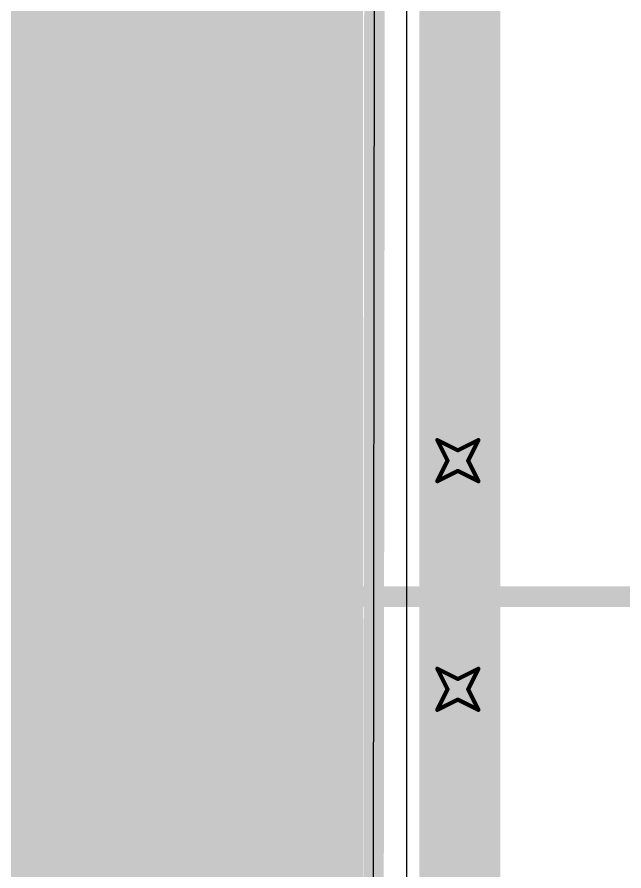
# Model space of a CAD drawing. Header units: inches. Extents: x -0.9 to 13.3, y -2.2 to 2.7.
# Drawn here: x 0.0162 to 0.3109, y -0.8982 to -0.4837 of the extents above; entities that cross this region are included whole.
import ezdxf

# ---------------------------------------------------------------- set-up
doc = ezdxf.new("R2010")
doc.units = ezdxf.units.IN
doc.header["$MEASUREMENT"] = 0
for name, color, linetype in [('Board Outline', 216, 'Continuous'), ('Bottom Layer', 5, 'Continuous'), ('Dimension', 6, 'Continuous'), ('Drill Drawing', 1, 'Continuous'), ('Keep-Out Layer', 6, 'Continuous'), ('Top Layer', 1, 'Continuous'), ('Top Overlay', 2, 'Continuous'), ('Via Holes', 16, 'Continuous')]:
    doc.layers.add(name, color=color, linetype=linetype)

# ---------------------------------------------------------------- blocks, each defined once
blk = doc.blocks.new('38_SMD_M______16')
at = {"layer": 'Keep-Out Layer'}
blk.add_hatch(color=6, dxfattribs=at).paths.add_polyline_path([(-0.35589, 0.40502), (0.35611, 0.40502), (0.35611, 0.64502), (-0.35589, 0.64502)])
at = {"layer": 'Top Overlay'}
for points in [[(-0.11689, 0.52002), (-0.11689, 0.62002), (-0.13789, 0.62002), (-0.13789, 0.52002)], [(-0.03789, 0.52001), (-0.03789, 0.62001), (-0.05889, 0.62001), (-0.05889, 0.52001)], [(0.02, 0.61991), (0.02, 0.51991), (0.041, 0.51991), (0.041, 0.61991)], [(0.12011, 0.52002), (0.12011, 0.62002), (0.09911, 0.62002), (0.09911, 0.52002)], [(0.199, 0.51991), (0.199, 0.61991), (0.178, 0.61991), (0.178, 0.51991)], [(0.278, 0.51991), (0.278, 0.61991), (0.257, 0.61991), (0.257, 0.51991)], [(-0.13811, 0.52002), (-0.03811, 0.52002), (-0.03811, 0.54102), (-0.13811, 0.54102)], [(0.02, 0.51991), (0.12, 0.51991), (0.12, 0.54091), (0.02, 0.54091)], [(0.17789, 0.52002), (0.27789, 0.52002), (0.27789, 0.54102), (0.17789, 0.54102)]]:
    blk.add_hatch(color=2, dxfattribs=at).paths.add_polyline_path(points)
at = {"layer": 'Top Overlay', "const_width": 0.005}
blk.add_lwpolyline([(0.35771, 0.40331), (-0.35809, 0.40331)], dxfattribs=at)

msp = doc.modelspace()

# ---------------------------------------------------------------- hatches: boundary and pattern name
at = {"layer": 'Bottom Layer'}
h = msp.add_hatch(color=5, dxfattribs=at)
edge = h.paths.add_edge_path()
edge.add_arc((0.23028, -0.69905), 0.01181, 0, 360)
h = msp.add_hatch(color=5, dxfattribs=at)
edge = h.paths.add_edge_path()
edge.add_arc((0.23028, -0.81005), 0.01181, 0, 360)
at = {"layer": 'Top Layer'}
h = msp.add_hatch(color=1, dxfattribs=at)
edge = h.paths.add_edge_path()
edge.add_arc((0.23028, -0.69905), 0.01181, 0, 360)
h = msp.add_hatch(color=1, dxfattribs=at)
edge = h.paths.add_edge_path()
edge.add_arc((0.23028, -0.81005), 0.01181, 0, 360)
at = {"layer": 'Via Holes'}
h = msp.add_hatch(color=7, dxfattribs=at)
edge = h.paths.add_edge_path()
edge.add_arc((0.23028, -0.69905), 0.00591, 0, 360)
h = msp.add_hatch(color=7, dxfattribs=at)
edge = h.paths.add_edge_path()
edge.add_arc((0.23028, -0.81005), 0.00591, 0, 360)

# ---------------------------------------------------------------- linework, layer by layer
at = {"layer": 'Board Outline', "const_width": 0.01}
msp.add_lwpolyline([(1.99867, 0.21567, -1.122171), (-0.01159, -1.51329)], format="xyb", dxfattribs=at)
msp.add_lwpolyline([(0.17917, 0.00065), (0.17933, -1.51239)], dxfattribs=at)
at = {"layer": 'Bottom Layer'}
msp.add_line((0.18863, -1.53012), (0.19034, 0.0156), dxfattribs=at)
at = {"layer": 'Dimension', "const_width": 0.01}
msp.add_lwpolyline([(0.04081, 0.0156, -3.064051), (0.02964, -1.5299)], format="xyb", dxfattribs=at)
for points in [[(0.18863, -1.53012), (0.19034, 0.0156)], [(-0.40372, -0.76505), (2.58934, -0.76505)]]:
    msp.add_lwpolyline(points, dxfattribs=at)
at = {"layer": 'Drill Drawing', "const_width": 0.002}
for points in [[(0.22028, -0.68905), (0.23028, -0.69405)], [(0.22028, -0.68905), (0.22528, -0.69905)], [(0.23028, -0.69405), (0.24028, -0.68905)], [(0.23528, -0.69905), (0.24028, -0.68905)], [(0.22028, -0.70905), (0.22528, -0.69905)], [(0.23528, -0.69905), (0.24028, -0.70905)], [(0.22028, -0.70905), (0.23028, -0.70405)], [(0.23028, -0.70405), (0.24028, -0.70905)], [(0.22028, -0.80005), (0.23028, -0.80505)], [(0.22028, -0.80005), (0.22528, -0.81005)], [(0.23028, -0.80505), (0.24028, -0.80005)], [(0.23528, -0.81005), (0.24028, -0.80005)], [(0.22028, -0.82005), (0.22528, -0.81005)], [(0.23528, -0.81005), (0.24028, -0.82005)], [(0.22028, -0.82005), (0.23028, -0.81505)], [(0.23028, -0.81505), (0.24028, -0.82005)]]:
    msp.add_lwpolyline(points, dxfattribs=at)
at = {"layer": 'Drill Drawing', "const_width": 0.001}
for points in [[(0.21978, -0.68905, 1), (0.22078, -0.68905, 1)], [(0.21978, -0.68905, 1), (0.22078, -0.68905, 1)], [(0.23978, -0.68905, 1), (0.24078, -0.68905, 1)], [(0.23978, -0.68905, 1), (0.24078, -0.68905, 1)], [(0.22978, -0.69405, 1), (0.23078, -0.69405, 1)], [(0.22978, -0.69405, 1), (0.23078, -0.69405, 1)], [(0.22478, -0.69905, 1), (0.22578, -0.69905, 1)], [(0.22478, -0.69905, 1), (0.22578, -0.69905, 1)], [(0.23478, -0.69905, 1), (0.23578, -0.69905, 1)], [(0.23478, -0.69905, 1), (0.23578, -0.69905, 1)], [(0.22978, -0.70405, 1), (0.23078, -0.70405, 1)], [(0.22978, -0.70405, 1), (0.23078, -0.70405, 1)], [(0.21978, -0.70905, 1), (0.22078, -0.70905, 1)], [(0.21978, -0.70905, 1), (0.22078, -0.70905, 1)], [(0.23978, -0.70905, 1), (0.24078, -0.70905, 1)], [(0.23978, -0.70905, 1), (0.24078, -0.70905, 1)], [(0.21978, -0.80005, 1), (0.22078, -0.80005, 1)], [(0.21978, -0.80005, 1), (0.22078, -0.80005, 1)], [(0.23978, -0.80005, 1), (0.24078, -0.80005, 1)], [(0.23978, -0.80005, 1), (0.24078, -0.80005, 1)], [(0.22978, -0.80505, 1), (0.23078, -0.80505, 1)], [(0.22978, -0.80505, 1), (0.23078, -0.80505, 1)], [(0.22478, -0.81005, 1), (0.22578, -0.81005, 1)], [(0.22478, -0.81005, 1), (0.22578, -0.81005, 1)], [(0.23478, -0.81005, 1), (0.23578, -0.81005, 1)], [(0.23478, -0.81005, 1), (0.23578, -0.81005, 1)], [(0.22978, -0.81505, 1), (0.23078, -0.81505, 1)], [(0.22978, -0.81505, 1), (0.23078, -0.81505, 1)], [(0.21978, -0.82005, 1), (0.22078, -0.82005, 1)], [(0.21978, -0.82005, 1), (0.22078, -0.82005, 1)], [(0.23978, -0.82005, 1), (0.24078, -0.82005, 1)], [(0.23978, -0.82005, 1), (0.24078, -0.82005, 1)]]:
    msp.add_lwpolyline(points, format="xyb", close=True, dxfattribs=at)
at = {"layer": 'Top Layer'}
for p, q in [((0.18863, -1.53012), (0.19034, 0.0156)), ((0.20537, -0.45709), (0.20537, -1.06701))]:
    msp.add_line(p, q, dxfattribs=at)
at = {"layer": 'Top Layer', "const_width": 0.03937}
msp.add_lwpolyline([(0.23128, -1.10653), (0.23128, -0.41756)], dxfattribs=at)

# ---------------------------------------------------------------- block references
at = {"rotation": 90}
msp.add_blockref('38_SMD_M______16', (0.57995, -0.76205), dxfattribs=at)

doc.saveas('drawing.dxf')
